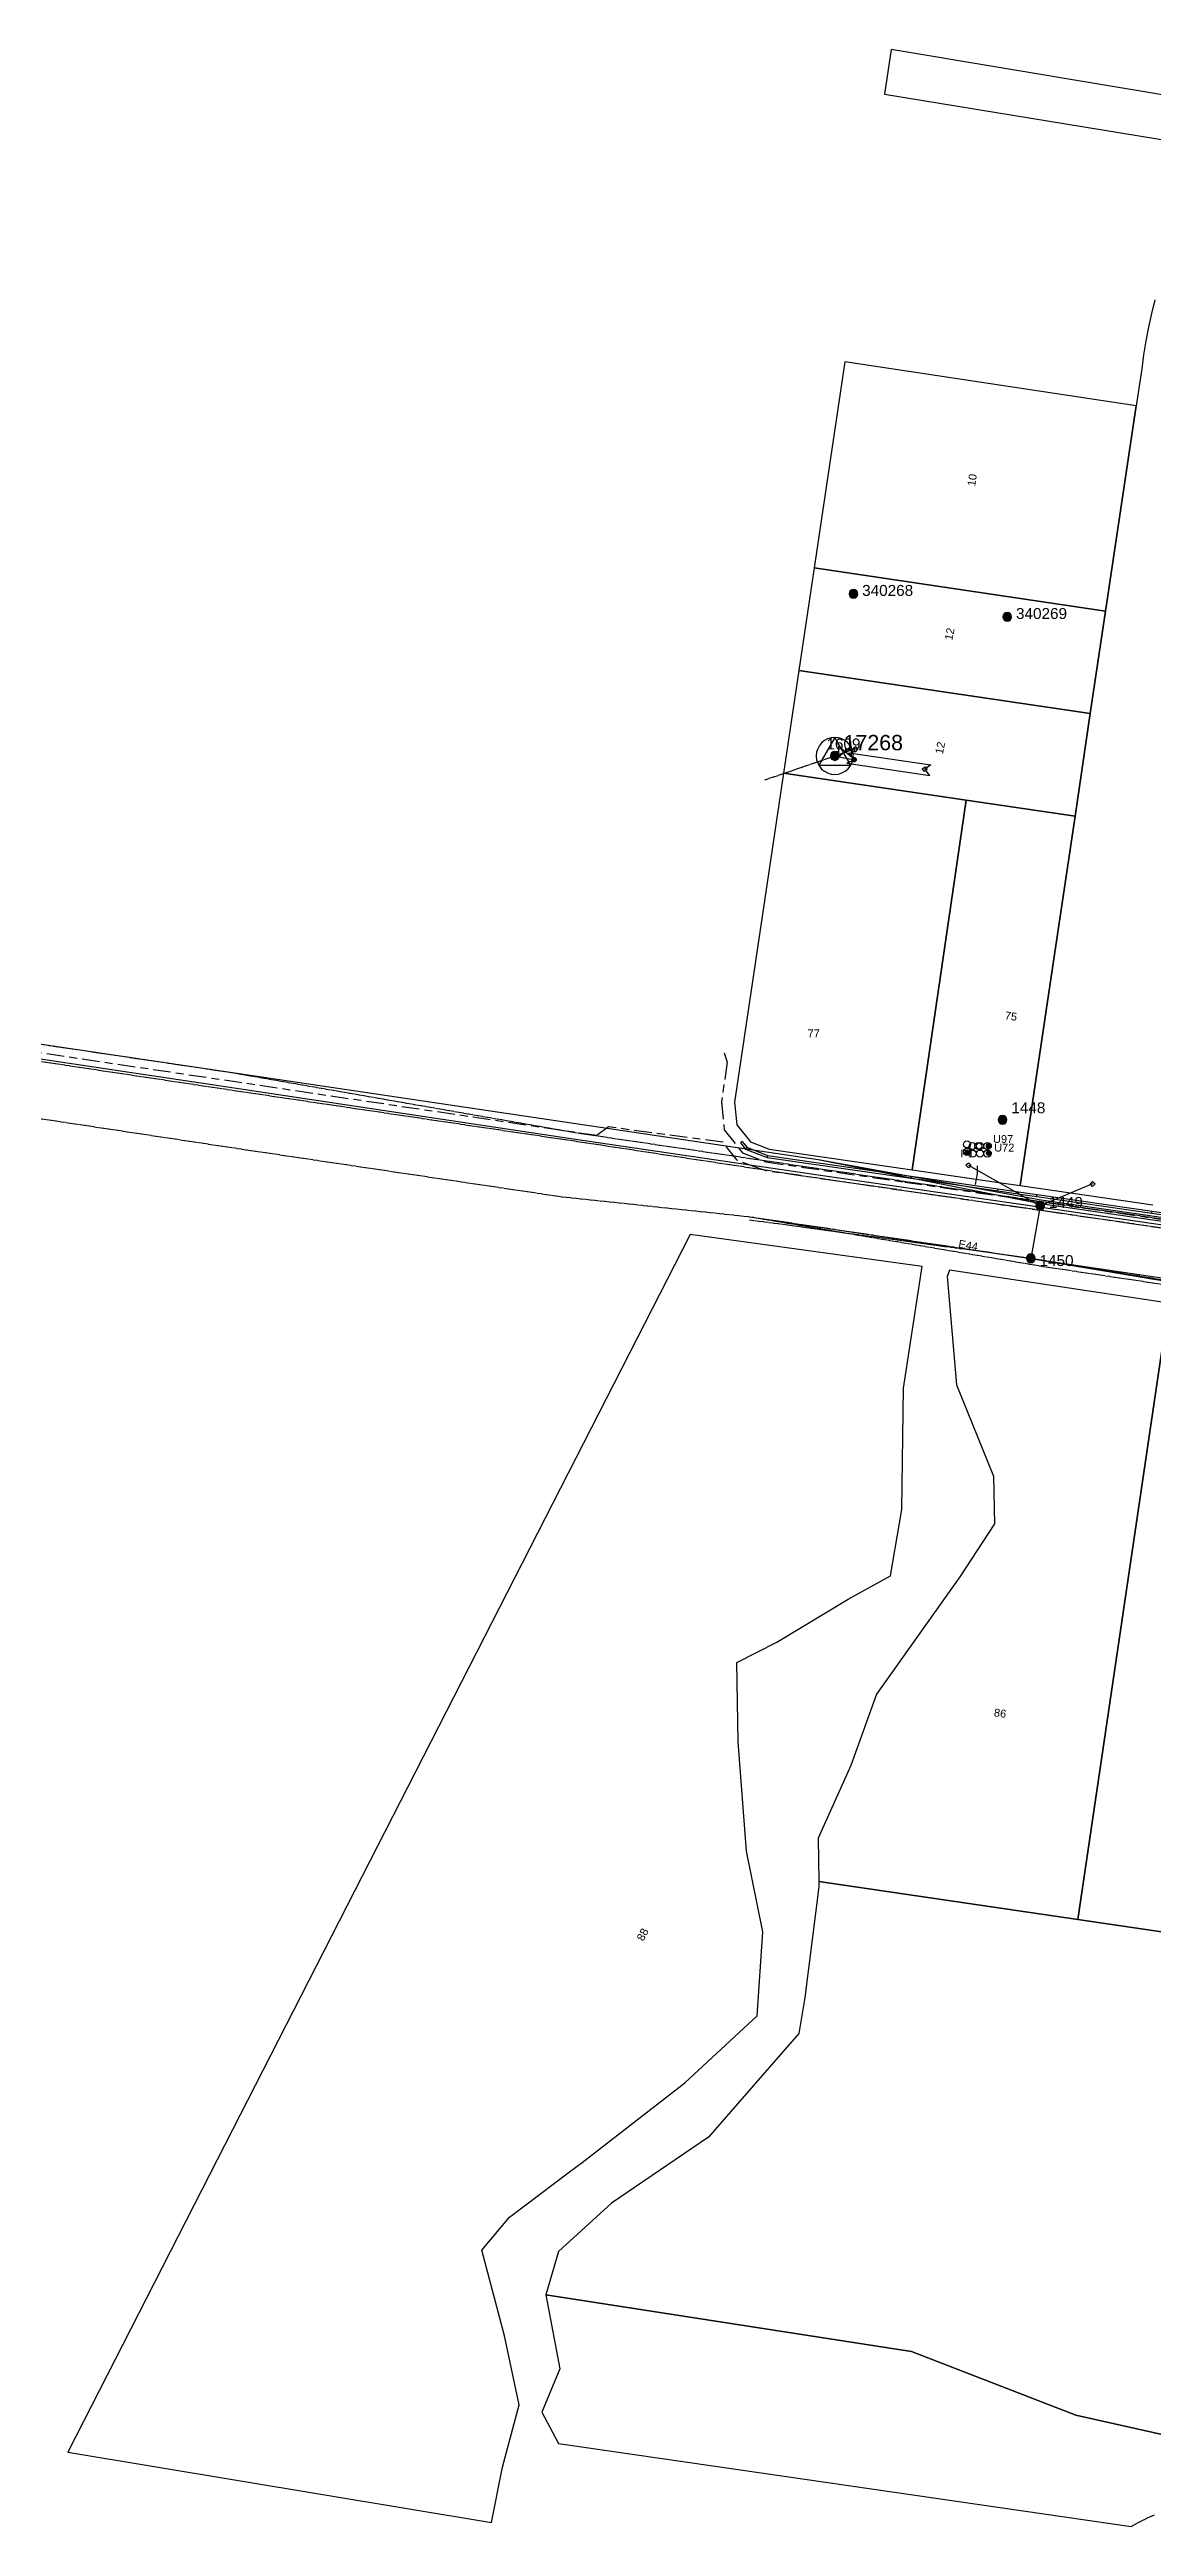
# Model space of a CAD drawing. Header units: metres. Extents: x 303290 to 305422, y 6242588 to 6244350.
# Drawn here: x 304046 to 304298, y 6242844 to 6243410 of the extents above; entities that cross this region are included whole.
import ezdxf
from ezdxf.enums import TextEntityAlignment as Align

# ---------------------------------------------------------------- set-up
doc = ezdxf.new("R2010")
doc.units = ezdxf.units.M
doc.linetypes.add('Cable Exist OH', pattern=[1, 1, 0])
doc.linetypes.add('Cable Exist UG', pattern=[8.2, 4, -1.2, 1.8, -1.2])
doc.layers.get('0').update_dxf_attribs({"color": 6})
for name, color, linetype in [('Cadastre Land Parcels_SP_EXT', 9, 'Continuous'), ('Duct_SP_EXT', 7, 'Continuous'), ('Equip_LV_EXT', 7, 'Continuous'), ('Mains_HV_EXT', 7, 'Continuous'), ('Mains_LV_EXT', 7, 'Continuous'), ('Mains_SL_EXT', 7, 'Continuous'), ('Mains_TR_EXT', 7, 'Continuous'), ('Services_SP_EXT', 7, 'Continuous'), ('Sub_SP_TR_HV_LV_EXT', 7, 'Continuous'), ('SupportsOH_SP_TR_HV_LV_SL_EXT', 7, 'Continuous')]:
    doc.layers.add(name, color=color, linetype=linetype)
doc.styles.add('POLE_LABEL', font='arial.ttf')
doc.styles.get("Standard").update_dxf_attribs({"font": 'arial.ttf'})
doc.linetypes.add('Cable E OH', pattern='A,9.4,["E",Standard,S=1.7,R=0,X=0,Y=-1],0', length=9.4)
doc.linetypes.add('Cable P UG', pattern='A,6,-0.5,["P",Standard,S=1.7,R=0,X=0.5,Y=-1],-2.9', length=9.4)

# ---------------------------------------------------------------- blocks, each defined once
blk = doc.blocks.new('SUB_POLE_EXT')
blk.add_wipeout([(0, 4.22), (0.42, 4.2), (0.83, 4.14), (1.21, 4.05), (1.62, 3.9), (1.99, 3.72), (2.35, 3.51), (2.68, 3.26), (2.99, 2.99), (3.28, 2.66), (3.52, 2.34), (3.76, 1.92), (3.9, 1.62), (4.04, 1.23), (4.18, 0.63), (4.22, 0), (4.18, -0.61), (4.06, -1.15), (3.9, -1.62), (3.58, -2.24), (3.22, -2.73), (2.97, -3.01), (2.68, -3.26), (2.36, -3.5), (2, -3.72), (1.64, -3.89), (1.25, -4.03), (0.82, -4.14), (0.42, -4.2), (0, -4.22), (-0.41, -4.2), (-0.8, -4.15), (-1.21, -4.05), (-1.62, -3.9), (-1.99, -3.73), (-2.35, -3.51), (-2.68, -3.26), (-2.96, -3.02), (-3.23, -2.72), (-3.51, -2.35), (-3.71, -2.01), (-3.91, -1.6), (-4.05, -1.21), (-4.16, -0.76), (-4.22, -0.14), (-4.21, 0.39), (-4.14, 0.83), (-4.03, 1.27), (-3.9, 1.63), (-3.71, 2.02), (-3.5, 2.37), (-3.28, 2.67), (-2.99, 2.99), (-2.68, 3.27), (-2.33, 3.52), (-1.98, 3.73), (-1.63, 3.9), (-1.2, 4.05), (-0.78, 4.15), (-0.4, 4.21)])
blk.add_line((2.16, 0.48), (2.16, 0.48, 0))
blk.add_lwpolyline([(-4.22, 0, 1), (4.22, 0, 1)], format="xyb", close=True)
blk.add_lwpolyline([(2.14, 0.52), (0, 4.22), (-3.66, -2.11), (3.66, -2.11)], close=True)
for tag, height, flags, p in [('STREET_CODE', 0.2, 9, (1.5, 0)), ('ASSET_NUM', 3.5, 8, (2, 2)), ('CONSTRUCTED_VOLTAGE', 0.2, 9, (1.5, -0.2)), ('OPERATING_VOLTAGE', 0.2, 9, (1.5, -0.6)), ('OPERATED_BY', 0.2, 9, (1.5, -0.8)), ('ORIENTATION', 0.2, 9, (1.5, -1.2)), ('OWNED_BY', 0.2, 9, (1.5, -1.4)), ('SECONDARY_VOLTAGE', 0.2, 9, (1.5, -1.6)), ('STATE', 0.2, 9, (1.5, -1.8)), ('SUBSTATION_TYPE', 0.2, 9, (1.5, -2)), ('STREETNAME', 0.2, 9, (1.5, -2.8)), ('SUBURB', 0.2, 9, (1.5, -3)), ('Z', 0.2, 1, (1.5, -3.4)), ('NO_PHASES', 0.2, 9, (1.5, -0.4)), ('MAINTAINED_BY', 0.2, 9, (1.5, -1)), ('USAGE', 0.2, 9, (1.5, -2.2)), ('LEGEND', 0.2, 9, (1.5, -2.4)), ('LOCATION', 0.2, 9, (1.5, -2.6)), ('NOTES', 0.2, 9, (1.5, -3.2))]:
    blk.add_attdef(tag, text='', height=height, dxfattribs=dict(flags=flags)).set_placement(p, align=Align.MIDDLE_LEFT)
blk = doc.blocks.new('DUCT_EXT')
blk.add_circle((0, 0.8), 0.8)
at = {"flags": 1}
blk.add_attdef('Z', (0, 0), '', height=0.2, dxfattribs=at)
at = {"flags": 9}
for tag, p in [('DUCT_CODE', (0, 0)), ('XSECT_TYPE', (0, -0.2)), ('STATE', (0, -0.6)), ('FB_REFERENCE', (0, -0.4)), ('NOTES', (0, -0.8))]:
    blk.add_attdef(tag, text='', height=0.2, dxfattribs=at).set_placement(p, align=Align.MIDDLE_LEFT)
blk = doc.blocks.new('LV_OH_LINKS_DISTFUSE_EXT')
for p, q in [((0, 0), (0.96, 0)), ((3.84, 0), (4.8, 0))]:
    blk.add_line(p, q)
blk.add_lwpolyline([(3.84, -1.2), (3.84, 1.2), (0.96, -1.2), (0.96, 1.2)], close=True)
at = {"flags": 9}
for tag, p in [('ACTUAL_STATUS', (0, 0)), ('CONSTRUCTED_VOLTAGE', (0, -0.2)), ('OPERATING_VOLTAGE', (0, -0.6)), ('ORIENTATION', (0, -0.8)), ('OWNED_BY', (0, -1)), ('STATE', (0, -1.2)), ('SWITCH_TYPE', (0, -1.4)), ('NO_PHASES', (0, -0.4)), ('USAGE', (0, -1.6)), ('NOTES', (0, -1.8))]:
    blk.add_attdef(tag, text='', height=0.2, dxfattribs=at).set_placement(p, align=Align.MIDDLE_LEFT)
at = {"flags": 1}
blk.add_attdef('Z', (0, 0), '', height=0.2, dxfattribs=at)
blk = doc.blocks.new('CCP_EXT')
blk.add_wipeout([(0, 0.57), (0.57, 0), (0, -0.57), (-0.57, 0)])
blk.add_lwpolyline([(-0.57, 0), (0, 0.57), (0.57, 0), (0, -0.57), (-0.57, 0)])
at = {"flags": 1}
blk.add_attdef('Z', (0, 0), '', height=0.2, dxfattribs=at)
at = {"flags": 9}
for tag, p in [('CCP_TYPE', (0, 0)), ('CONSTRUCTED_VOLTAGE', (0, -0.2)), ('OPERATING_VOLTAGE', (0, -0.6)), ('ORIENTATION', (0, -0.8)), ('OWNED_BY', (0, -1)), ('STATE', (0, -1.8)), ('NO_PHASES', (0, -0.4)), ('USAGE', (0, -1.2)), ('LEGEND', (0, -1.4)), ('LIFE_SUPPORT', (0, -1.6)), ('NOTES', (0, -2))]:
    blk.add_attdef(tag, text='', height=0.2, dxfattribs=at).set_placement(p, align=Align.MIDDLE_LEFT)
blk = doc.blocks.new('POLE_EXT')
blk.add_hatch(color=256).paths.add_polyline_path([(-1, 0, 1), (1, 0, 1)])
blk.add_lwpolyline([(-1, 0, 1), (1, 0, 1)], format="xyb", close=True)
for tag, height, flags, p in [('pNumber', 2.5, 8, (-17.84, 2.07)), ('OWNED_BY', 0.2, 9, (1.35, -0.4)), ('SPECIAL_USE', 0.2, 9, (1.35, -0.8)), ('STATE', 0.2, 9, (1.35, -1)), ('cLV', 0.2, 9, (1.35, -1.4)), ('hDepth', 0.2, 9, (1.35, -1.6)), ('hDia', 0.2, 9, (1.35, -1.8)), ('cHV', 0.2, 9, (1.35, -2)), ('cLinedev', 0.2, 9, (1.35, -3.4)), ('pExisting', 0.2, 9, (1.35, -3.8)), ('pFooting', 0.2, 9, (1.35, -4.4)), ('pNew', 0.2, 9, (1.35, -4.6)), ('pRelocate', 0.2, 9, (1.35, -5)), ('pRemove', 0.2, 9, (1.35, -5.2)), ('pReplace', 0.2, 9, (1.35, -5.4)), ('pStay', 0.2, 9, (1.35, -5.6)), ('PARENT', 0.2, 9, (1.35, -0.6)), ('USAGE', 0.2, 9, (1.35, -1.2)), ('LBRACKET', 0.2, 9, (1.35, -2.2)), ('LExisting', 0.2, 9, (1.35, -2.4)), ('LANTNUMBER', 0.2, 9, (1.35, -2.6)), ('LOther', 0.2, 9, (1.35, -2.8)), ('LRemove', 0.2, 9, (1.35, -3)), ('LEGEND', 0.2, 9, (1.35, -3.2)), ('LOCATION', 0.2, 9, (1.35, -3.6)), ('PFNUMBER', 0.2, 9, (1.35, -4)), ('NEWPFNUMBER', 0.2, 9, (1.35, -4.2)), ('pType', 0.2, 9, (1.35, -5.8)), ('cspan', 0.2, 9, (1.35, -6)), ('STREETNAME', 0.2, 9, (1.35, -6.2)), ('SUBURB', 0.2, 9, (1.35, -6.4)), ('OPERATED_BY', 0.2, 9, (1.36, -7.01)), ('NOTES', 0.2, 9, (1.35, -6.6)), ('MAINTAINED_BY', 0.2, 9, (1.36, -6.81))]:
    blk.add_attdef(tag, text='', height=height, dxfattribs=dict(flags=flags)).set_placement(p, align=Align.MIDDLE_LEFT)
at = {"style": 'POLE_LABEL'}
for tag, height, flags, p in [('STRUCTURE_PLANT_NUMBER', 0.2, 9, (1.35, 0.03)), ('ASSET_NUM', 2.5, 8, (2, 2)), ('STREET_CODE', 0.2, 9, (1.35, -0.2))]:
    blk.add_attdef(tag, text='', height=height, dxfattribs=dict(at, flags=flags)).set_placement(p, align=Align.MIDDLE_LEFT)
at = {"flags": 1}
blk.add_attdef('Z', (1.35, -7.33), '', height=0.2, dxfattribs=at)
blk = doc.blocks.new('CABLE_LARGE_EXT')
h = blk.add_hatch(color=256)
edge = h.paths.add_edge_path()
edge.add_arc((0, 0.55), 0.55, 0, 360)
blk.add_circle((0, 0.55), 0.55)
at = {"flags": 1}
blk.add_attdef('Z', (0, 0), '', height=0.2, dxfattribs=at)
at = {"flags": 9}
for tag, p in [('COND_CODE', (0, 0)), ('STATE', (0, -0.4)), ('XSECT_SIZE', (0, -0.6)), ('FB_REFERENCE', (0, -0.2)), ('NOTES', (0, -0.8))]:
    blk.add_attdef(tag, text='', height=0.2, dxfattribs=at).set_placement(p, align=Align.MIDDLE_LEFT)
blk = doc.blocks.new('CONNECTOR_NODE_EXT')
h = blk.add_hatch(color=256)
edge = h.paths.add_edge_path()
edge.add_arc((0, 0), 0.5, 0, 360)
blk.add_circle((0, 0), 0.5)
at = {"flags": 1}
blk.add_attdef('Z', (0, 0), '', height=0.2, dxfattribs=at)
at = {"flags": 9}
for tag, p in [('CONNECTOR_TYPE', (0, 0)), ('CONSTRUCTED_VOLTAGE', (0, -0.2)), ('OPERATING_VOLTAGE', (0, -0.6)), ('ORIENTATION', (0, -0.8)), ('SUBTYPE', (0, -1)), ('NO_PHASES', (0, -0.4)), ('USAGE', (0, -1.2)), ('NOTES', (0, -1.4))]:
    blk.add_attdef(tag, text='', height=0.2, dxfattribs=at).set_placement(p, align=Align.MIDDLE_LEFT)

msp = doc.modelspace()

# ---------------------------------------------------------------- linework, layer by layer
at = {"layer": 'Cadastre Land Parcels_SP_EXT', "linetype": 'Continuous'}
for points in [[(304310.85, 6243397.51), (304238.02, 6243409.65), (304236.49, 6243399.43), (304307.18, 6243387.92)], [(304298.2, 6243352.5), (304297.44, 6243349.39), (304296.76, 6243346.26), (304296.16, 6243343.11), (304295.64, 6243339.94), (304295.21, 6243336.77), (304293.94, 6243328.29), (304286.94, 6243281.41), (304283.48, 6243258.05), (304280.02, 6243234.63), (304275.1, 6243201.55), (304267.47, 6243150.31), (304297.78, 6243145.92)], [(304327.64, 6242975.81), (304280.61, 6242982.72), (304221.48, 6242991.43), (304221.49, 6242990.16), (304218.27, 6242964.92), (304216.89, 6242956.71), (304206.5, 6242944.75), (304196.31, 6242933.03), (304174.15, 6242917.97), (304162.05, 6242906.93), (304159.12, 6242897.02), (304242.66, 6242884.1), (304280.18, 6242869.56), (304311.1, 6242862.63)], [(304311.1, 6242862.63), (304280.18, 6242869.56), (304242.66, 6242884.1), (304159.12, 6242897.02), (304162.33, 6242880.14), (304158.26, 6242870.29), (304162, 6242863.07), (304208.3, 6242856.38), (304292.83, 6242844.16), (304293.34, 6242844.46), (304293.86, 6242844.76), (304294.38, 6242845.04), (304294.91, 6242845.32), (304295.44, 6242845.59), (304295.98, 6242845.86), (304296.51, 6242846.12), (304297.06, 6242846.37), (304297.6, 6242846.61), (304298.15, 6242846.85)]]:
    msp.add_lwpolyline(points, dxfattribs=at)
for points in [[(304293.94, 6243328.29), (304227.41, 6243338.36), (304220.41, 6243291.33), (304286.94, 6243281.41), (304293.94, 6243328.29)], [(304216.92, 6243267.9), (304283.48, 6243258.05), (304286.94, 6243281.41), (304220.41, 6243291.33), (304216.92, 6243267.9)], [(304280.02, 6243234.63), (304255.11, 6243238.29), (304242.78, 6243153.88), (304262.6, 6243151.02), (304267.47, 6243150.31), (304275.1, 6243201.55), (304280.02, 6243234.63)], [(304245.06, 6243131.81), (304192.08, 6243139.11), (304082.36, 6242924.46), (304050, 6242861.14), (304146.69, 6242845.03), (304149.25, 6242857.68), (304153.08, 6242871.94), (304149.68, 6242887.67), (304144.51, 6242907.26), (304150.87, 6242914.78), (304164.51, 6242925.09), (304167.42, 6242927.29), (304190.87, 6242945.42), (304207.37, 6242960.73), (304208.7, 6242979.95), (304204.96, 6242998.37), (304203.08, 6243023.32), (304202.74, 6243041.41), (304211.85, 6243046.07), (304228.15, 6243055.88), (304237.85, 6243061.16), (304240.46, 6243076.3), (304240.83, 6243104), (304245.06, 6243131.81)], [(304301.44, 6243123.45), (304251.31, 6243130.95), (304250.75, 6243129.56), (304252.95, 6243104.83), (304261.33, 6243083.95), (304261.58, 6243073.07), (304253.67, 6243061), (304234.62, 6243034.19), (304228.81, 6243017.88), (304221.3, 6243001.32), (304221.48, 6242991.43), (304280.61, 6242982.72), (304301.44, 6243123.45)], [(304348.36, 6243116.48), (304301.44, 6243123.45), (304280.61, 6242982.72), (304327.64, 6242975.81), (304348.36, 6243116.48)]]:
    msp.add_lwpolyline(points, close=True, dxfattribs=at)
at = {"layer": 'Duct_SP_EXT'}
for p, q in [((304203.59, 6243160.03), (304203.78, 6243160.18)), ((304203.59, 6243160.03), (304204.71, 6243158.63)), ((304203.97, 6243160.33), (304203.78, 6243160.18)), ((304203.97, 6243160.33), (304205, 6243159.03)), ((304204.71, 6243158.63), (304204.86, 6243158.83)), ((304204.71, 6243158.63), (304209.65, 6243156.72)), ((304205, 6243159.03), (304204.86, 6243158.83)), ((304205, 6243159.03), (304209.78, 6243157.19)), ((304209.65, 6243156.72), (304209.72, 6243156.95)), ((304209.65, 6243156.72), (304242.5, 6243151.96)), ((304209.78, 6243157.19), (304209.72, 6243156.95)), ((304209.78, 6243157.19), (304242.57, 6243152.44)), ((304242.57, 6243152.44), (304242.53, 6243152.2)), ((304242.57, 6243152.44), (304245.29, 6243152.04)), ((304242.5, 6243151.96), (304242.53, 6243152.2)), ((304242.5, 6243151.96), (304245.22, 6243151.57)), ((304245.22, 6243151.57), (304245.26, 6243151.8)), ((304245.22, 6243151.57), (304245.26, 6243151.8)), ((304245.22, 6243151.57), (304245.22, 6243151.57)), ((304245.29, 6243152.04), (304245.26, 6243151.8)), ((304245.29, 6243152.04), (304245.26, 6243151.8)), ((304245.29, 6243152.04), (304245.29, 6243152.04)), ((304262.32, 6243149.09), (304262.35, 6243149.33)), ((304262.32, 6243149.09), (304266.98, 6243148.41)), ((304262.39, 6243149.56), (304262.35, 6243149.33)), ((304262.39, 6243149.56), (304267.05, 6243148.89)), ((304266.98, 6243148.41), (304267.02, 6243148.65)), ((304266.98, 6243148.41), (304271.25, 6243147.79)), ((304267.05, 6243148.89), (304267.02, 6243148.65)), ((304267.05, 6243148.89), (304271.32, 6243148.27)), ((304271.25, 6243147.79), (304271.28, 6243148.03)), ((304271.25, 6243147.79), (304271.28, 6243148.03)), ((304271.25, 6243147.79), (304271.25, 6243147.79)), ((304271.32, 6243148.27), (304271.28, 6243148.03)), ((304271.32, 6243148.27), (304271.28, 6243148.03)), ((304271.32, 6243148.27), (304271.32, 6243148.27)), ((304297.5, 6243143.99), (304297.53, 6243144.23)), ((304297.5, 6243143.99), (304319.2, 6243140.85)), ((304297.57, 6243144.47), (304297.53, 6243144.23)), ((304297.57, 6243144.47), (304319.27, 6243141.32))]:
    msp.add_line(p, q, dxfattribs=at)
msp.add_lwpolyline([(304257.62, 6243154.79), (304257.62, 6243152.99), (304257.16, 6243150.54)], dxfattribs=at)
at = {"layer": 'Mains_HV_EXT', "linetype": 'Cable P UG'}
msp.add_lwpolyline([(304205.67, 6243143.19), (304269.88, 6243133.67), (304347.17, 6243120.67), (304428.09, 6243108.73), (304515.94, 6243095.7), (304597.01, 6243083.67), (304668.87, 6243073.01), (304747.81, 6243061.33), (304835.76, 6243048.42), (304887.28, 6243042.08), (304981.49, 6243026.95), (305064.16, 6243017.18), (305151.89, 6243004.93), (305219.08, 6242995.61), (305307.22, 6242983.4), (305395.58, 6242971.21), (305421.27, 6243010.88)], dxfattribs=at)
at = {"layer": 'Mains_HV_EXT', "linetype": 'Cable E OH'}
msp.add_lwpolyline([(304205.67, 6243143.19), (304269.88, 6243133.67), (304353.87, 6243121.21), (304428.09, 6243108.73), (304515.94, 6243095.7), (304597.01, 6243083.67), (304668.87, 6243073.01), (304760.48, 6243059.51), (304835.76, 6243048.42), (304887.28, 6243042.08), (304981.49, 6243026.95), (305064.16, 6243017.18), (305151.89, 6243004.93), (305219.08, 6242995.61), (305307.22, 6242983.4), (305395.58, 6242971.21), (305421.78, 6243010.66)], dxfattribs=at)
at = {"layer": 'Mains_HV_EXT', "linetype": 'Cable Exist OH'}
msp.add_lwpolyline([(304205.67, 6243143.19), (304272.77, 6243131.84), (304387.73, 6243114.61)], dxfattribs=at)
at = {"layer": 'Mains_LV_EXT', "linetype": 'Cable Exist OH'}
for points in [[(304269.88, 6243133.67), (304205.57, 6243142.42)], [(304387.73, 6243114.61), (304347.17, 6243120.67), (304269.88, 6243133.67)]]:
    msp.add_lwpolyline(points, dxfattribs=at)
at = {"layer": 'Mains_SL_EXT', "linetype": 'Cable Exist OH'}
msp.add_lwpolyline([(304205.67, 6243143.19), (304269.88, 6243133.67), (304387.73, 6243114.61)], dxfattribs=at)
at = {"layer": 'Services_SP_EXT'}
msp.add_lwpolyline([(304272.01, 6243145.69), (304269.88, 6243133.67)], dxfattribs=at)

# ---------------------------------------------------------------- block references
at = {"layer": 'Duct_SP_EXT'}
for name, p in [('DUCT_EXT', (304255.31, 6243157.19)), ('DUCT_EXT', (304255.32, 6243158.89)), ('DUCT_EXT', (304256.59, 6243158.5)), ('DUCT_EXT', (304256.59, 6243156.8)), ('DUCT_EXT', (304257.87, 6243158.5)), ('DUCT_EXT', (304258.29, 6243158.5)), ('DUCT_EXT', (304258.29, 6243156.8)), ('DUCT_EXT', (304259.99, 6243158.5)), ('DUCT_EXT', (304259.99, 6243156.8)), ('CABLE_LARGE_EXT', (304260.32, 6243157.15))]:
    msp.add_blockref(name, p, dxfattribs=at)
at = {"layer": 'Duct_SP_EXT', "rotation": 90.00670038888971}
msp.add_blockref('CABLE_LARGE_EXT', (304260.84, 6243159.32), dxfattribs=at)
at = {"layer": 'Sub_SP_TR_HV_LV_EXT'}
ref = msp.add_blockref('SUB_POLE_EXT', (304225.11, 6243248.37), dxfattribs=at)
ref.add_attrib('ASSET_NUM', '17268', dxfattribs={"layer": '0', "height": 3.5}).set_placement((304227.11, 6243248.62), align=Align.BOTTOM_LEFT)
at = {"layer": 'SupportsOH_SP_TR_HV_LV_SL_EXT'}
ref = msp.add_blockref('POLE_EXT', (304229.37, 6243285.41), dxfattribs=at)
ref.add_attrib('ASSET_NUM', '340268', dxfattribs={"layer": '0', "height": 2.5, "style": 'POLE_LABEL'}).set_placement((304231.37, 6243286.16), align=Align.MIDDLE_LEFT)
ref = msp.add_blockref('POLE_EXT', (304264.51, 6243280.14), dxfattribs=at)
ref.add_attrib('ASSET_NUM', '340269', dxfattribs={"layer": '0', "height": 2.5, "style": 'POLE_LABEL'}).set_placement((304266.51, 6243280.89), align=Align.MIDDLE_LEFT)
ref = msp.add_blockref('POLE_EXT', (304263.44, 6243165.3), dxfattribs=at)
ref.add_attrib('ASSET_NUM', '1448', dxfattribs={"layer": '0', "height": 2.5, "rotation": 359.9962, "style": 'POLE_LABEL'}).set_placement((304265.44, 6243166.05), align=Align.BOTTOM_LEFT)
ref = msp.add_blockref('POLE_EXT', (304269.88, 6243133.67), dxfattribs=at)
ref.add_attrib('ASSET_NUM', '1450', dxfattribs={"layer": '0', "height": 2.5, "rotation": 359.9916, "style": 'POLE_LABEL'}).set_placement((304271.88, 6243134.42), align=Align.TOP_LEFT)

# ---------------------------------------------------------------- texts
at = {"layer": 'Cadastre Land Parcels_SP_EXT'}
for s, rotation, p in [('10', 81.53, (304257.17, 6243309.85)), ('12', 78.4489, (304251.94, 6243274.67)), ('12', 78.4494, (304249.79, 6243248.66)), ('75', 351.7569, (304263.85, 6243188.28)), ('86', 351.563, (304261.37, 6243029.15)), ('88', 62.9198, (304181.41, 6242977.65))]:
    msp.add_text(s, height=1.8, rotation=rotation, dxfattribs=at).set_placement(p)
msp.add_text('77', height=1.8, dxfattribs=at).set_placement((304218.91, 6243184.14))
at = {"layer": 'Duct_SP_EXT'}
for s, p in [('U97', (304261.25, 6243160.02)), ('U72', (304261.52, 6243158.05))]:
    msp.add_text(s, height=1.8, dxfattribs=at).set_placement(p)
at = {"layer": 'Mains_LV_EXT'}
msp.add_text('E44', height=1.8, rotation=350.4423, dxfattribs=at).set_placement((304253.24, 6243136.14))

# ---------------------------------------------------------------- next in the draw order: linework, layer by layer
at = {"layer": 'Cadastre Land Parcels_SP_EXT', "linetype": 'Continuous'}
for points in [[(304213.42, 6243244.45), (304255.11, 6243238.29), (304280.02, 6243234.63), (304283.48, 6243258.05), (304216.92, 6243267.9), (304213.42, 6243244.45)], [(304255.11, 6243238.29), (304213.42, 6243244.45), (304202.25, 6243169.34), (304202.78, 6243164.17), (304205.9, 6243160.25), (304210.15, 6243158.61), (304242.78, 6243153.88), (304255.11, 6243238.29)]]:
    msp.add_lwpolyline(points, close=True, dxfattribs=at)
at = {"layer": 'Mains_HV_EXT', "linetype": 'Cable Exist OH'}
msp.add_lwpolyline([(304209.13, 6243242.91), (304225.11, 6243248.37)], dxfattribs=at)

# ---------------------------------------------------------------- next in the draw order: block references
at = {"layer": 'Equip_LV_EXT'}
msp.add_blockref('LV_OH_LINKS_DISTFUSE_EXT', (304225.11, 6243249.37), dxfattribs=at)
at = {"layer": 'Services_SP_EXT'}
msp.add_blockref('CCP_EXT', (304283.98, 6243150.67), dxfattribs=at)

# ---------------------------------------------------------------- next in the draw order: linework, layer by layer
at = {"layer": 'Duct_SP_EXT'}
for p, q in [((304271.25, 6243147.79), (304297.5, 6243143.99)), ((304271.32, 6243148.27), (304297.57, 6243144.47))]:
    msp.add_line(p, q, dxfattribs=at)
at = {"layer": 'Services_SP_EXT'}
msp.add_lwpolyline([(304283.98, 6243150.67), (304272.01, 6243145.69)], dxfattribs=at)

# ---------------------------------------------------------------- next in the draw order: block references
for p in [(304229.84, 6243249.99), (304255.65, 6243154.94)]:
    msp.add_blockref('CCP_EXT', p, dxfattribs=at)
at = {"layer": 'Services_SP_EXT', "rotation": 351.3299116983985}
msp.add_blockref('CCP_EXT', (304245.66, 6243245.35), dxfattribs=at)
at = {"layer": 'SupportsOH_SP_TR_HV_LV_SL_EXT'}
ref = msp.add_blockref('POLE_EXT', (304272.01, 6243145.69), dxfattribs=at)
ref.add_attrib('ASSET_NUM', '1449', dxfattribs={"layer": '0', "height": 2.5, "rotation": 359.9832, "style": 'POLE_LABEL'}).set_placement((304274.01, 6243146.44), align=Align.MIDDLE_LEFT)

# ---------------------------------------------------------------- next in the draw order: linework, layer by layer
at = {"layer": 'Duct_SP_EXT'}
for p, q in [((304245.22, 6243151.57), (304262.32, 6243149.09)), ((304245.29, 6243152.04), (304262.39, 6243149.56))]:
    msp.add_line(p, q, dxfattribs=at)
at = {"layer": 'Mains_HV_EXT', "linetype": 'Cable P UG'}
msp.add_lwpolyline([(303316.16, 6243314.49), (303386.86, 6243281.61), (303794.29, 6243219.6), (304221.32, 6243156.24), (304272.28, 6243147.01), (304350.82, 6243135.67), (304587.21, 6243101.43), (304667.41, 6243090.1), (304762.14, 6243074.17), (304886.51, 6243055.75), (304981.35, 6243043.75), (305056.06, 6243033.77), (305128.95, 6243023.27), (305191.75, 6243014.33), (305205.33, 6243078.02), (305286.78, 6243407.49)], dxfattribs=at)
at = {"layer": 'Mains_HV_EXT', "linetype": 'Cable E OH'}
for points in [[(303316.16, 6243314.49), (303386.86, 6243281.61), (303794.29, 6243219.6), (304221.32, 6243156.24), (304272.1, 6243146.16), (304350.69, 6243134.78), (304430.74, 6243123.01), (304502.83, 6243112.74), (304587.08, 6243100.54), (304667.27, 6243089.21), (304762, 6243073.28), (304832.7, 6243062.83), (304886.38, 6243054.86), (304981.22, 6243042.86), (305055.93, 6243032.88), (305128.83, 6243022.38), (305192.37, 6243013.4), (305205.33, 6243078.02), (305286.78, 6243407.49)], [(305193.04, 6243012.66), (305128.53, 6243021.43), (305055.85, 6243032.05), (304981.04, 6243041.78), (304886, 6243053.91), (304832.65, 6243061.97), (304761.76, 6243072.32), (304667.21, 6243088.16), (304587.02, 6243099.51), (304502.69, 6243111.78), (304430.58, 6243122.26), (304350.66, 6243133.86), (304271.8, 6243145.34), (304221.36, 6243152.69), (304165.89, 6243160.78), (304086.42, 6243172.72), (304013.1, 6243183.73), (303852.81, 6243207.82), (303693.3, 6243231.79), (303530.31, 6243256.28), (303386.48, 6243277.89)]]:
    msp.add_lwpolyline(points, dxfattribs=at)
at = {"layer": 'Mains_HV_EXT', "linetype": 'Cable Exist UG'}
for points in [[(304560.68, 6243081.28), (304561.63, 6243082.86), (304563.69, 6243088.57), (304565.79, 6243103.98), (304565.79, 6243103.98), (304540.97, 6243107.65), (304517.52, 6243111.04), (304470.52, 6243117.85), (304470.52, 6243117.85), (304451.13, 6243120.66), (304448.16, 6243119.07), (304448.16, 6243119.07), (304423.17, 6243122.69), (304242.06, 6243148.93), (304242.06, 6243148.93), (304209.43, 6243153.66), (304207.83, 6243154.15), (304207.83, 6243154.15), (304202.83, 6243156.08), (304199.57, 6243160.22), (304173.43, 6243163.67), (304170.79, 6243161.69), (304170.79, 6243161.69), (304010.89, 6243185.44)], [(304199.86, 6243180.56), (304200.58, 6243178.48), (304200.58, 6243178.48), (304199.23, 6243169.4), (304199.89, 6243162.99), (304204.06, 6243157.75), (304209.38, 6243155.69), (304241.09, 6243151.09), (304425.17, 6243124.42), (304425.17, 6243124.42), (304446.28, 6243121.37), (304448.42, 6243121.1), (304448.43, 6243121.15)]]:
    msp.add_lwpolyline(points, dxfattribs=at)
at = {"layer": 'Mains_LV_EXT', "linetype": 'Cable Exist OH'}
msp.add_lwpolyline([(304225.11, 6243248.37), (304229.53, 6243247.52)], dxfattribs=at)
at = {"layer": 'Mains_TR_EXT', "linetype": 'Cable Exist OH'}
for points in [[(303316.07, 6243314.53), (303386.86, 6243281.61), (303794.29, 6243219.6), (304087.32, 6243176.12), (304166.7, 6243162.26), (304221.34, 6243154.21), (304272.06, 6243146.71), (304350.77, 6243135.37), (304430.83, 6243123.61), (304502.91, 6243113.33), (304587.17, 6243101.14), (304667.36, 6243089.8), (304762.09, 6243073.87), (304832.79, 6243063.42), (304886.47, 6243055.45), (304981.3, 6243043.43), (305056.19, 6243032.78), (305129.62, 6243021.72), (305192.72, 6243013.23), (305209.43, 6243086.55), (305286.75, 6243407.28)], [(303386.19, 6243275.54), (303532.05, 6243253.18), (303793.53, 6243215.81), (303853.87, 6243206.97), (303905.45, 6243199.23), (304013.47, 6243183.21), (304086.32, 6243172.26), (304166.35, 6243160.38), (304220.85, 6243152.1), (304271.71, 6243144.75), (304350.58, 6243133.26), (304430.27, 6243121.7), (304502.38, 6243111.22), (304586.73, 6243098.94), (304666.82, 6243087.62), (304761.67, 6243071.73), (304832.23, 6243061.43), (304885.92, 6243053.32), (304980.95, 6243041.16), (305055.6, 6243030.8), (305129.09, 6243019.64), (305193.34, 6243011.33), (305194.35, 6243012.27)], [(304011.43, 6243170.47), (304090.77, 6243158.47), (304162.77, 6243147.75), (304205.67, 6243143.19), (304269.88, 6243133.67), (304347.17, 6243120.67), (304428.08, 6243108.73), (304515.94, 6243095.7), (304597.01, 6243083.67), (304668.87, 6243073.01), (304760.48, 6243059.51), (304835.76, 6243048.42), (304887.28, 6243042.08), (304981.48, 6243026.91), (305063.57, 6243016.85), (305151.36, 6243004.72), (305218.64, 6242995.96), (305306.89, 6242983.93), (305395.79, 6242971.48)]]:
    msp.add_lwpolyline(points, dxfattribs=at)
at = {"layer": 'Services_SP_EXT'}
for points in [[(304229.84, 6243249.99), (304225.11, 6243248.37)], [(304229.53, 6243247.52), (304228.34, 6243249.09), (304247.09, 6243246.31), (304245.66, 6243245.35)], [(304229.53, 6243247.52), (304227.87, 6243246.75), (304246.83, 6243243.93), (304245.66, 6243245.35)], [(304255.65, 6243154.94), (304272.01, 6243145.69)]]:
    msp.add_lwpolyline(points, dxfattribs=at)

# ---------------------------------------------------------------- next in the draw order: block references
at = {"layer": 'Duct_SP_EXT'}
msp.add_blockref('CABLE_LARGE_EXT', (304255.4, 6243157.26), dxfattribs=at)
at = {"layer": 'Equip_LV_EXT'}
msp.add_blockref('CONNECTOR_NODE_EXT', (304229.53, 6243247.52), dxfattribs=at)
at = {"layer": 'SupportsOH_SP_TR_HV_LV_SL_EXT'}
ref = msp.add_blockref('POLE_EXT', (304225.11, 6243248.37), dxfattribs=at)
ref.add_attrib('ASSET_NUM', '1609', dxfattribs={"layer": '0', "height": 2.5, "style": 'POLE_LABEL'}).set_placement((304227.11, 6243249.12), align=Align.BOTTOM_CENTER)

# ---------------------------------------------------------------- next in the draw order: texts
at = {"layer": 'Duct_SP_EXT'}
msp.add_text('P1', height=1.8, dxfattribs=at).set_placement((304253.84, 6243156.71))

doc.saveas('drawing.dxf')
